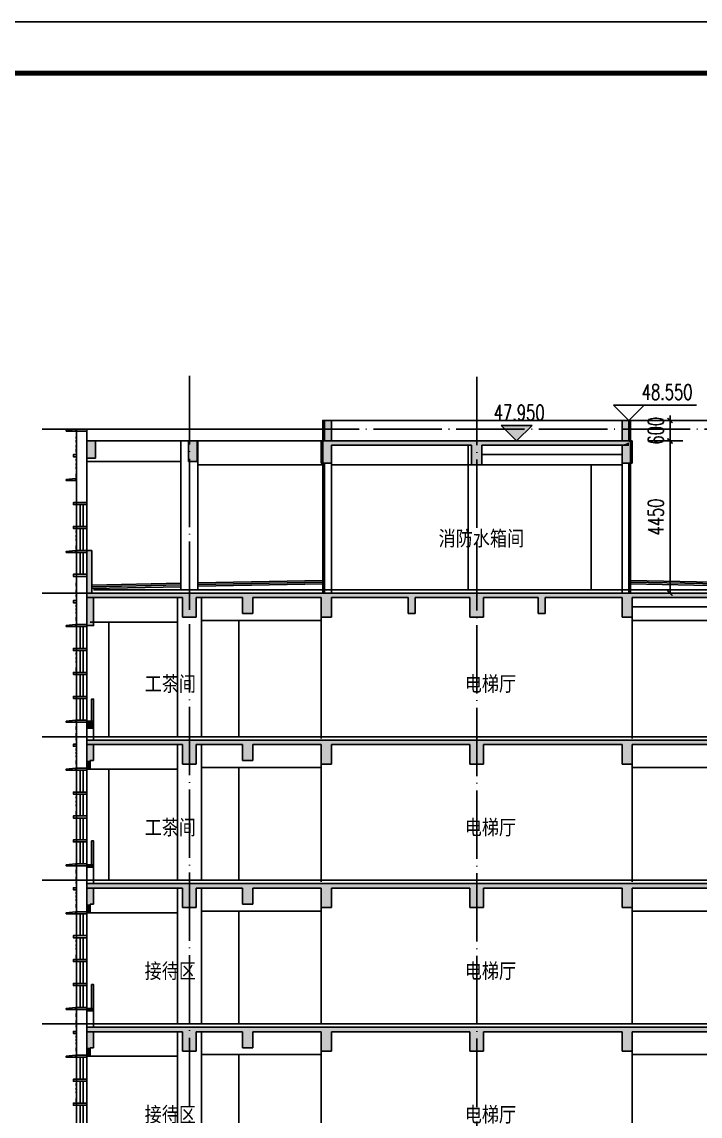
# Model space of a CAD drawing. Header units: millimetres. Extents: x 500457 to 783861, y -293369 to -162148.
# Drawn here: x 716080 to 735909, y -202151 to -170141 of the extents above; entities that cross this region are included whole.
import ezdxf

# ---------------------------------------------------------------- set-up
doc = ezdxf.new("R2010")
doc.units = ezdxf.units.MM
doc.header["$LTSCALE"] = 1000
doc.linetypes.add('DOTE', pattern=[2.42, 2, -0.2, 0.02, -0.2])
for name, color, linetype in [('A-DOOR-FIRE', 4, 'Continuous'), ('A-SECT-SURF', 6, 'Continuous'), ('A-看线', 115, 'Continuous'), ('DIM_ELEV', 3, 'Continuous'), ('DOTE', 1, 'DOTE'), ('E_WINDOW', 4, 'Continuous'), ('EVTR', 2, 'Continuous'), ('LY_MC_section A_A$0$A31----(18)', 140, 'Continuous'), ('PUB_DIM', 3, 'Continuous'), ('PUB_HATCH', 8, 'Continuous'), ('PUB_TEXT', 7, 'Continuous'), ('PUB_TITLE', 4, 'Continuous'), ('SURFACE', 6, 'Continuous'), ('WALL', 255, 'Continuous'), ('板洞', 6, 'Continuous')]:
    doc.layers.add(name, color=color, linetype=linetype)
doc.styles.add('_TCH_DIM', font='SIMPLEX', dxfattribs={"bigfont": 'GBCBIG'})
doc.styles.add('_TCH_DIM_T3', font='SIMPLEX', dxfattribs={"width": 0.705882, "bigfont": 'GBCBIG'})
doc.styles.add('TSSD_Norm', font='tssdeng.shx', dxfattribs={"bigfont": 'hztxt.shx'})
doc.dimstyles.new('_TCH_ARCH&&150', dxfattribs={"dimtxt": 446.25, "dimasz": 150, "dimexe": 375, "dimexo": 450, "dimgap": 189.375, "dimtad": 1, "dimdec": 0, "dimzin": 0, "dimdsep": 46, "dimtxsty": '_TCH_DIM_T3', "dimblk": 'ARCHTICK', "dimcen": 0.09, "dimclrt": 7, "dimazin": 2, "dimtfac": 1, "dimtdec": 0, "dimtix": 1, "dimtmove": 2, "dimatfit": 3, "dimfxl": 1, "dimtolj": 1, "dimtzin": 0, "dimarcsym": 0})

# ---------------------------------------------------------------- blocks, each defined once
blk = doc.blocks.new('A$C7aab0e27')
at = {"layer": 'LY_MC_section A_A$0$A31----(18)'}
for points in [[(-30, 0), (-30, -60), (-300, -60), (-300, -30)], [(-30, -60), (-30, 0), (0, 0), (0, -60)]]:
    blk.add_lwpolyline(points, close=True, dxfattribs=at)
blk = doc.blocks.new('A$C37e4a2ef')
at = {"layer": 'LY_MC_section A_A$0$A31----(18)'}
blk.add_lwpolyline([(0, 0), (300, 0), (300, -60), (0, -60)], close=True, dxfattribs=at)
at = {"layer": 'A-DOOR-FIRE'}
blk.add_blockref('A$C7aab0e27', (0, 0), dxfattribs=at)
blk = doc.blocks.new('A$C42b86bd6')
at = {"layer": 'LY_MC_section A_A$0$A31----(18)'}
for points in [[(90, 0), (0, 0), (0, -60), (90, -60)], [(90, 0), (390, 0), (390, -60), (90, -60)]]:
    blk.add_lwpolyline(points, close=True, dxfattribs=at)
blk = doc.blocks.new('A$C827e71c0')
at = {"layer": 'LY_MC_section A_A$0$A31----(18)'}
blk.add_lwpolyline([(0, 0), (-90, 0), (-90, -60), (0, -60)], close=True, dxfattribs=at)
blk = doc.blocks.new('A$C3da70275')
at = {"layer": 'PUB_HATCH'}
for points in [[(0, -80), (0, -550), (200, -550), (200, -80)], [(100, -550), (0, -550), (0, -800), (100, -800)], [(0, -3600), (200, -3600), (200, -3670), (0, -3670)]]:
    blk.add_hatch(color=256, dxfattribs=at).paths.add_polyline_path(points)
at = {"layer": 'EVTR'}
blk.add_lwpolyline([(200, -3600), (200, -2900), (140, -2900), (140, -3600)], dxfattribs=at)
at = {"layer": 'WALL', "color": 0}
for p, q in [((0, -80), (0, -550)), ((200, -80), (0, -80)), ((200, -80), (200, -550)), ((0, -550), (0, -800)), ((200, -550), (100, -550)), ((100, -550), (100, -800)), ((100, -800), (0, -800))]:
    blk.add_line(p, q, dxfattribs=at)
at = {"layer": 'WALL'}
for points in [[(0, -3600), (200, -3600), (200, -3670), (0, -3670)], [(0, -3670), (200, -3670), (200, -4150), (0, -4150)]]:
    blk.add_lwpolyline(points, close=True, dxfattribs=at)
blk = doc.blocks.new('$EWDLib$00001159')
for p, q in [((0, 0), (0, 1500)), ((84, 0), (84, 1500)), ((156, 0), (156, 1500)), ((240, 0), (240, 1500))]:
    blk.add_line(p, q)
blk = doc.blocks.new('A$Cbfcdd665')
at = {"layer": 'PUB_HATCH'}
for points in [[(600, -5000), (800, -5000), (800, -5820), (600, -5820)], [(600, -8620), (800, -8620), (800, -8820), (600, -8820)]]:
    blk.add_hatch(color=256, dxfattribs=at).paths.add_polyline_path(points)
at = {"layer": 'EVTR'}
blk.add_lwpolyline([(800, -8620), (800, -7970), (740, -7970), (740, -8620)], dxfattribs=at)
at = {"layer": 'LY_MC_section A_A$0$A31----(18)'}
for points in [[(300, -300), (290, -300), (290, -350), (300, -350)], [(300, -130), (600, -130), (600, -2220), (300, -2220)], [(300, -400), (290, -400), (290, -450), (300, -450)], [(300, -550), (290, -550), (290, -600), (300, -600)], [(300, -650), (290, -650), (290, -750), (300, -750)], [(300, -950), (290, -950), (290, -1000), (300, -1000)], [(300, -1080), (290, -1080), (290, -1130), (300, -1130)], [(300, -1180), (290, -1180), (290, -1230), (300, -1230)], [(300, -1380), (290, -1380), (290, -1480), (300, -1480)], [(300, -3050), (290, -3050), (290, -3100), (300, -3100)], [(300, -3180), (290, -3180), (290, -3230), (300, -3230)], [(300, -3280), (290, -3280), (290, -3330), (300, -3330)], [(300, -3480), (290, -3480), (290, -3580), (300, -3580)], [(300, -4380), (600, -4380), (600, -5790), (300, -5790)], [(300, -4570), (290, -4570), (290, -4670), (300, -4670)], [(300, -4770), (290, -4770), (290, -4870), (300, -4870)], [(300, -4920), (290, -4920), (290, -4970), (300, -4970)], [(300, -5220), (290, -5220), (290, -5270), (300, -5270)], [(300, -5320), (290, -5320), (290, -5370), (300, -5370)], [(300, -5420), (290, -5420), (290, -5470), (300, -5470)], [(300, -5570), (290, -5570), (290, -5670), (300, -5670)], [(300, -6620), (290, -6620), (290, -6670), (300, -6670)], [(300, -6750), (290, -6750), (290, -6800), (300, -6800)], [(300, -6850), (290, -6850), (290, -6900), (300, -6900)], [(300, -7050), (290, -7050), (290, -7150), (300, -7150)], [(300, -8770), (290, -8770), (290, -8870), (300, -8870)], [(300, -8650), (600, -8650), (600, -9990), (300, -9990)], [(300, -8970), (290, -8970), (290, -9070), (300, -9070)], [(300, -9120), (290, -9120), (290, -9170), (300, -9170)], [(300, -9420), (290, -9420), (290, -9470), (300, -9470)], [(300, -9520), (290, -9520), (290, -9570), (300, -9570)], [(300, -9620), (290, -9620), (290, -9670), (300, -9670)], [(300, -9770), (290, -9770), (290, -9870), (300, -9870)], [(300, -10820), (290, -10820), (290, -10870), (300, -10870)], [(300, -10950), (290, -10950), (290, -11000), (300, -11000)], [(300, -11050), (290, -11050), (290, -11100), (300, -11100)], [(300, -11250), (290, -11250), (290, -11350), (300, -11350)], [(300, -12970), (290, -12970), (290, -13070), (300, -13070)], [(300, -12850), (600, -12850), (600, -14190), (300, -14190)], [(300, -13170), (290, -13170), (290, -13270), (300, -13270)], [(300, -13320), (290, -13320), (290, -13370), (300, -13370)], [(300, -13620), (290, -13620), (290, -13670), (300, -13670)], [(300, -13720), (290, -13720), (290, -13770), (300, -13770)], [(300, -13820), (290, -13820), (290, -13870), (300, -13870)], [(300, -13970), (290, -13970), (290, -14070), (300, -14070)], [(300, -15020), (290, -15020), (290, -15070), (300, -15070)], [(300, -15150), (290, -15150), (290, -15200), (300, -15200)], [(300, -15250), (290, -15250), (290, -15300), (300, -15300)], [(300, -15450), (290, -15450), (290, -15550), (300, -15550)], [(300, -17170), (290, -17170), (290, -17270), (300, -17270)], [(300, -17050), (600, -17050), (600, -18390), (300, -18390)], [(300, -17370), (290, -17370), (290, -17470), (300, -17470)], [(300, -17520), (290, -17520), (290, -17570), (300, -17570)], [(300, -17820), (290, -17820), (290, -17870), (300, -17870)], [(300, -17920), (290, -17920), (290, -17970), (300, -17970)], [(300, -18020), (290, -18020), (290, -18070), (300, -18070)], [(300, -18170), (290, -18170), (290, -18270), (300, -18270)], [(300, -19220), (290, -19220), (290, -19270), (300, -19270)], [(300, -19350), (290, -19350), (290, -19400), (300, -19400)], [(300, -19450), (290, -19450), (290, -19500), (300, -19500)], [(300, -19650), (290, -19650), (290, -19750), (300, -19750)]]:
    blk.add_lwpolyline(points, close=True, dxfattribs=at)
at = {"layer": 'WALL'}
for points in [[(600, -5000), (800, -5000), (800, -5820), (600, -5820)], [(600, -8620), (800, -8620), (800, -8820), (600, -8820)], [(600, -8820), (800, -8820), (800, -9170), (600, -9170)]]:
    blk.add_lwpolyline(points, close=True, dxfattribs=at)
at = {"layer": 'A-DOOR-FIRE'}
for name, p in [('A$C37e4a2ef', (300, -70)), ('A$C827e71c0', (300, -820)), ('A$C7aab0e27', (300, -1520)), ('A$C42b86bd6', (210, -2220)), ('A$C42b86bd6', (210, -2920)), ('A$C37e4a2ef', (300, -3620)), ('A$C42b86bd6', (210, -4320)), ('A$C827e71c0', (300, -5090)), ('A$C37e4a2ef', (300, -5790)), ('A$C42b86bd6', (210, -6490)), ('A$C37e4a2ef', (300, -8590)), ('A$C37e4a2ef', (300, -8590)), ('A$C827e71c0', (300, -9290)), ('A$C37e4a2ef', (300, -9990)), ('A$C42b86bd6', (210, -10690)), ('A$C37e4a2ef', (300, -12790)), ('A$C37e4a2ef', (300, -12790)), ('A$C827e71c0', (300, -13490)), ('A$C37e4a2ef', (300, -14190)), ('A$C42b86bd6', (210, -14890)), ('A$C37e4a2ef', (300, -16990)), ('A$C37e4a2ef', (300, -16990)), ('A$C827e71c0', (300, -17690)), ('A$C37e4a2ef', (300, -18390)), ('A$C42b86bd6', (210, -19090))]:
    blk.add_blockref(name, p, dxfattribs=at)
at = {"layer": 'LY_MC_section A_A$0$A31----(18)', "rotation": 179.9999999999997}
for p, xscale, yscale in [((600, -2280), 1.250000040576333, 0.4266666391131008), ((600, -2980), 1.249999285617863, 0.426666032181898), ((600, -3680), 1.249999285617863, 0.426666032181898), ((600, -5850), 1.250000040576333, 0.4266666391131008), ((600, -6550), 1.250000040576333, 0.4266666391131008), ((600, -7250), 1.250000040576333, 0.4266666391131008), ((600, -7950), 1.250000040576333, 0.4266666391131008), ((600, -10050), 1.250000040576333, 0.4266666391131008), ((600, -10750), 1.250000040576333, 0.4266666391131008), ((600, -11450), 1.250000040576333, 0.4266666391131008), ((600, -12150), 1.250000040576333, 0.4266666391131008), ((600, -14250), 1.250000040576333, 0.4266666391131008), ((600, -14950), 1.250000040576333, 0.4266666391131008), ((600, -15650), 1.250000040576333, 0.4266666391131008), ((600, -16350), 1.250000040576333, 0.4266666391131008), ((600, -18450), 1.250000040576333, 0.4266666391131008), ((600, -19150), 1.250000040576333, 0.4266666391131008), ((600, -19850), 1.250000040576333, 0.4266666391131008)]:
    blk.add_blockref('$EWDLib$00001159', p, dxfattribs=dict(at, xscale=xscale, yscale=yscale))
at = {"layer": 'LY_MC_section A_A$0$A31----(18)'}
for p in [(210, -7190), (210, -7890), (210, -11390), (210, -12090), (210, -15590), (210, -16290), (210, -19790)]:
    blk.add_blockref('A$C42b86bd6', p, dxfattribs=at)
at = {"layer": '板洞'}
for p in [(600, -9220), (600, -13420), (600, -17620)]:
    blk.add_blockref('A$C3da70275', p, dxfattribs=at)
blk = doc.blocks.new('A$Cea3862ed')
at = {"layer": 'PUB_HATCH'}
for points in [[(-300, -230), (2500, -230), (2700, -187), (2700, -100), (-300, -100)], [(2700, -187), (2500, -230), (2500, -800), (2900, -800), (2900, -230)], [(2700, -187), (2900, -230), (4250, -230), (4400, -187), (4400, -100), (2700, -100)], [(4400, -187), (4250, -230), (4250, -700), (4550, -700), (4550, -230)], [(4400, -187), (4550, -230), (6550, -230), (6700, -187), (6700, -100), (4400, -100)], [(6700, -187), (6550, -230), (6550, -800), (6850, -800), (6850, -230)], [(6700, -187), (6850, -230), (9100, -230), (9200, -187), (9200, -100), (6700, -100)], [(9200, -187), (9100, -230), (9100, -700), (9300, -700), (9300, -230)], [(9200, -187), (9300, -230), (10900, -230), (11100, -187), (11100, -100), (9200, -100)], [(11100, -187), (10900, -230), (10900, -800), (11300, -800), (11300, -230)], [(11100, -187), (11300, -230), (12900, -230), (13000, -187), (13000, -100), (11100, -100)], [(13000, -187), (12900, -230), (12900, -700), (13100, -700), (13100, -230)], [(13000, -187), (13100, -230), (15350, -230), (15500, -187), (15500, -100), (13000, -100)], [(15500, -187), (15350, -230), (15350, -800), (15650, -800), (15650, -230)], [(15500, -187), (15650, -230), (18025, -230), (18192, -187), (18275, -100), (15500, -100)], [(18192, -187), (18025, -230), (18025, -700), (18275, -700), (18275, -230)], [(18192, -187), (18275, -230), (19300, -230), (19500, -187), (19500, -100), (18275, -100)], [(19500, -187), (19300, -230), (19300, -800), (19700, -800), (19700, -230)], [(19500, -187), (19700, -230), (22500, -230), (22500, -100), (19500, -100)]]:
    blk.add_hatch(color=256, dxfattribs=at).paths.add_polyline_path(points)
at = {"layer": 'A-SECT-SURF'}
blk.add_line((22300, 0), (-100, 0), dxfattribs=at)
at = {"layer": 'A-看线'}
for p, q in [((2350, -4300), (2350, -230)), ((3050, -230), (3050, -4300)), ((19150, -4300), (19150, -230)), ((19850, -230), (19850, -4300)), ((15650, -500), (18025, -500)), ((18275, -500), (19150, -500)), ((15650, -900), (19150, -900))]:
    blk.add_line(p, q, dxfattribs=at)
for points in [[(-200, -950), (2350, -950)], [(349, -950), (349, -4300)], [(3050, -900), (6550, -900)], [(4150, -900), (4150, -4300)], [(6550, -800), (6550, -4350)], [(15650, -800), (15650, -4350)], [(19850, -950), (22400, -950)]]:
    blk.add_lwpolyline(points, dxfattribs=at)
at = {"layer": 'WALL'}
for p, q in [((-300, -100), (2700, -100)), ((-300, -100), (-300, -230)), ((-300, -230), (2500, -230)), ((2500, -230), (2500, -800)), ((2700, -100), (4400, -100)), ((2900, -230), (2900, -800)), ((2900, -230), (4250, -230)), ((4250, -230), (4250, -700)), ((4400, -100), (6700, -100)), ((4550, -230), (4550, -700)), ((4550, -230), (6550, -230)), ((6550, -230), (6550, -800)), ((6700, -100), (9200, -100)), ((6850, -230), (6850, -800)), ((6850, -230), (9100, -230)), ((9100, -230), (9100, -700)), ((9200, -100), (11100, -100)), ((9300, -230), (9300, -700)), ((9300, -230), (10900, -230)), ((10900, -230), (10900, -800)), ((11100, -100), (13000, -100)), ((11300, -230), (11300, -800)), ((11300, -230), (12900, -230)), ((12900, -230), (12900, -700)), ((13000, -100), (15500, -100)), ((13100, -230), (13100, -700)), ((13100, -230), (15350, -230)), ((15350, -230), (15350, -800)), ((15500, -100), (18275, -100)), ((15650, -230), (15650, -800)), ((15650, -230), (18025, -230)), ((18025, -230), (18025, -700)), ((18275, -100), (19500, -100)), ((18275, -230), (18275, -700)), ((18275, -230), (19300, -230)), ((19300, -230), (19300, -800)), ((19500, -100), (22500, -100)), ((19700, -230), (19700, -800)), ((19700, -230), (22500, -230)), ((22500, -100), (22500, -230)), ((2900, -800), (2500, -800)), ((4550, -700), (4250, -700)), ((6850, -800), (6550, -800)), ((9300, -700), (9100, -700)), ((11300, -800), (10900, -800)), ((13100, -700), (12900, -700)), ((15650, -800), (15350, -800)), ((18275, -700), (18025, -700)), ((19700, -800), (19300, -800))]:
    blk.add_line(p, q, dxfattribs=at)
at = {"layer": 'WALL', "color": 0}
blk.add_lwpolyline([(18050, -4300), (18250, -4300), (18250, -4400), (18050, -4400)], close=True, dxfattribs=at)
at = {"layer": 'E_WINDOW', "xscale": 0.8333333408464872, "yscale": 2.399997579458541, "rotation": 179.9999999999997}
blk.add_blockref('$EWDLib$00001159', (18250, -700), dxfattribs=at)
blk = doc.blocks.new('A$Cee851c36')
at = {"layer": 'PUB_HATCH'}
for points in [[(-200, -230), (2600, -230), (2800, -187), (2800, -100), (-200, -100)], [(2800, -187), (2600, -230), (2600, -800), (3000, -800), (3000, -230)], [(2800, -187), (3000, -230), (4350, -230), (4500, -187), (4500, -100), (2800, -100)], [(4500, -187), (4350, -230), (4350, -700), (4650, -700), (4650, -230)], [(4500, -187), (4650, -230), (6650, -230), (6800, -187), (6800, -100), (4500, -100)], [(6800, -187), (6650, -230), (6650, -800), (6950, -800), (6950, -230)], [(6800, -187), (6950, -230), (11000, -230), (11200, -187), (11200, -100), (6800, -100)], [(11200, -187), (11000, -230), (11000, -800), (11400, -800), (11400, -230)], [(11200, -187), (11400, -230), (15450, -230), (15600, -187), (15600, -100), (11200, -100)], [(15600, -187), (15450, -230), (15450, -800), (15750, -800), (15750, -230)], [(15600, -187), (15750, -230), (18125, -230), (18292, -187), (18375, -100), (15600, -100)], [(18292, -187), (18125, -230), (18125, -700), (18375, -700), (18375, -230)], [(18292, -187), (18375, -230), (19400, -230), (19600, -187), (19600, -100), (18375, -100)], [(19600, -187), (19400, -230), (19400, -800), (19800, -800), (19800, -230)], [(19600, -187), (19800, -230), (22600, -230), (22600, -100), (19600, -100)]]:
    blk.add_hatch(color=256, dxfattribs=at).paths.add_polyline_path(points)
at = {"layer": 'A-SECT-SURF'}
blk.add_line((22400, 0), (0, 0), dxfattribs=at)
at = {"layer": 'A-看线'}
for p, q in [((2450, -4200), (2450, -230)), ((3150, -230), (3150, -4200)), ((19250, -4200), (19250, -230)), ((19950, -230), (19950, -4200)), ((15750, -900), (19250, -900))]:
    blk.add_line(p, q, dxfattribs=at)
for points in [[(-100, -950), (2450, -950)], [(3150, -900), (6650, -900)], [(4250, -900), (4250, -4200)], [(6650, -750), (6650, -4200)], [(15750, -750), (15750, -4200)], [(18150, -900), (18150, -4200)], [(19950, -950), (22500, -950)]]:
    blk.add_lwpolyline(points, dxfattribs=at)
at = {"layer": 'WALL'}
for p, q in [((-200, -100), (2800, -100)), ((-200, -100), (-200, -230)), ((-200, -230), (2600, -230)), ((2600, -230), (2600, -800)), ((2800, -100), (4500, -100)), ((3000, -230), (3000, -800)), ((3000, -230), (4350, -230)), ((4350, -230), (4350, -700)), ((4500, -100), (6800, -100)), ((4650, -230), (4650, -700)), ((4650, -230), (6650, -230)), ((6650, -230), (6650, -800)), ((6800, -100), (11200, -100)), ((6950, -230), (6950, -800)), ((6950, -230), (11000, -230)), ((11000, -230), (11000, -800)), ((11200, -100), (15600, -100)), ((11400, -230), (11400, -800)), ((11400, -230), (15450, -230)), ((15450, -230), (15450, -800)), ((15600, -100), (18375, -100)), ((15750, -230), (15750, -800)), ((15750, -230), (18125, -230)), ((18125, -230), (18125, -700)), ((18375, -100), (19600, -100)), ((18375, -230), (18375, -700)), ((18375, -230), (19400, -230)), ((19400, -230), (19400, -800)), ((19600, -100), (22600, -100)), ((19800, -230), (19800, -800)), ((19800, -230), (22600, -230)), ((22600, -100), (22600, -230)), ((3000, -800), (2600, -800)), ((4650, -700), (4350, -700)), ((6950, -800), (6650, -800)), ((11400, -800), (11000, -800)), ((15750, -800), (15450, -800)), ((18375, -700), (18125, -700)), ((19800, -800), (19400, -800))]:
    blk.add_line(p, q, dxfattribs=at)
at = {"layer": 'PUB_TEXT', "style": 'TSSD_Norm'}
for s, p in [('接待区', (1492, -2920)), ('电梯厅', (10850, -2920)), ('接待区', (19250, -2920))]:
    blk.add_text(s, height=500, dxfattribs=at).set_placement(p)
blk = doc.blocks.new('A$C491a6cfb')
at = {"layer": 'PUB_HATCH'}
for points in [[(-200, -230), (2600, -230), (2800, -187), (2800, -100), (-200, -100)], [(2800, -187), (2600, -230), (2600, -800), (3000, -800), (3000, -230)], [(2800, -187), (3000, -230), (4350, -230), (4500, -187), (4500, -100), (2800, -100)], [(4500, -187), (4350, -230), (4350, -700), (4650, -700), (4650, -230)], [(4500, -187), (4650, -230), (6650, -230), (6800, -187), (6800, -100), (4500, -100)], [(6800, -187), (6650, -230), (6650, -800), (6950, -800), (6950, -230)], [(6800, -187), (6950, -230), (11000, -230), (11200, -187), (11200, -100), (6800, -100)], [(11200, -187), (11000, -230), (11000, -800), (11400, -800), (11400, -230)], [(11200, -187), (11400, -230), (15450, -230), (15600, -187), (15600, -100), (11200, -100)], [(15600, -187), (15450, -230), (15450, -800), (15750, -800), (15750, -230)], [(15600, -187), (15750, -230), (18125, -230), (18292, -187), (18375, -100), (15600, -100)], [(18292, -187), (18125, -230), (18125, -700), (18375, -700), (18375, -230)], [(18292, -187), (18375, -230), (19400, -230), (19600, -187), (19600, -100), (18375, -100)], [(19600, -187), (19400, -230), (19400, -800), (19800, -800), (19800, -230)], [(19600, -187), (19800, -230), (22600, -230), (22600, -100), (19600, -100)]]:
    blk.add_hatch(color=256, dxfattribs=at).paths.add_polyline_path(points)
at = {"layer": 'A-SECT-SURF'}
blk.add_line((22400, 0), (0, 0), dxfattribs=at)
at = {"layer": 'A-看线'}
for p, q in [((2450, -4200), (2450, -230)), ((3150, -230), (3150, -4200)), ((19250, -4200), (19250, -230)), ((19950, -230), (19950, -4200)), ((15750, -900), (18150, -900)), ((18350, -900), (19250, -900))]:
    blk.add_line(p, q, dxfattribs=at)
for points in [[(-100, -950), (2450, -950)], [(449, -950), (449, -4200)], [(3150, -900), (6650, -900)], [(4250, -900), (4250, -4200)], [(6650, -750), (6650, -4200)], [(6650, -800), (6650, -4250)], [(15750, -750), (15750, -4200)], [(15750, -800), (15750, -4250)], [(19950, -950), (22500, -950)]]:
    blk.add_lwpolyline(points, dxfattribs=at)
at = {"layer": 'WALL'}
for p, q in [((-200, -100), (2800, -100)), ((-200, -100), (-200, -230)), ((-200, -230), (2600, -230)), ((2600, -230), (2600, -800)), ((2800, -100), (4500, -100)), ((3000, -230), (3000, -800)), ((3000, -230), (4350, -230)), ((4350, -230), (4350, -700)), ((4500, -100), (6800, -100)), ((4650, -230), (4650, -700)), ((4650, -230), (6650, -230)), ((6650, -230), (6650, -800)), ((6800, -100), (11200, -100)), ((6950, -230), (6950, -800)), ((6950, -230), (11000, -230)), ((11000, -230), (11000, -800)), ((11200, -100), (15600, -100)), ((11400, -230), (11400, -800)), ((11400, -230), (15450, -230)), ((15450, -230), (15450, -800)), ((15600, -100), (18375, -100)), ((15750, -230), (15750, -800)), ((15750, -230), (18125, -230)), ((18125, -230), (18125, -700)), ((18375, -100), (19600, -100)), ((18375, -230), (18375, -700)), ((18375, -230), (19400, -230)), ((19400, -230), (19400, -800)), ((19600, -100), (22600, -100)), ((19800, -230), (19800, -800)), ((19800, -230), (22600, -230)), ((22600, -100), (22600, -230)), ((3000, -800), (2600, -800)), ((4650, -700), (4350, -700)), ((6950, -800), (6650, -800)), ((11400, -800), (11000, -800)), ((15750, -800), (15450, -800)), ((18375, -700), (18125, -700)), ((19800, -800), (19400, -800))]:
    blk.add_line(p, q, dxfattribs=at)
at = {"layer": 'E_WINDOW', "xscale": 0.8333333408411515, "yscale": 2.333333320217035, "rotation": 179.9999999999997}
blk.add_blockref('$EWDLib$00001159', (18350, -700), dxfattribs=at)
at = {"layer": 'PUB_TEXT', "style": 'TSSD_Norm'}
for s, p in [('工茶间', (1492, -2920)), ('电梯厅', (10850, -2920)), ('会议室', (19250, -2920))]:
    blk.add_text(s, height=500, dxfattribs=at).set_placement(p)
blk = doc.blocks.new('_ArchTick')
at = {"color": 0, "linetype": 'ByBlock', "const_width": 0.3}
blk.add_lwpolyline([(-0.5, -0.5), (0.5, 0.5)], dxfattribs=at)
blk = doc.blocks.new('*D150')
at = {"layer": 'Defpoints', "color": 0, "transparency": 16777216}
for p in [(733927, -181801), (735029, -181801), (733927, -182401)]:
    blk.add_point(p, dxfattribs=at)
at = {"layer": 'PUB_DIM', "color": 0, "lineweight": -2, "transparency": 16777216}
for p, q in [((734377, -181801), (735404, -181801)), ((735029, -181801), (735029, -181651)), ((735029, -182401), (735029, -181801)), ((734377, -182401), (735404, -182401)), ((735029, -182401), (735029, -182551))]:
    blk.add_line(p, q, dxfattribs=at)
at = {"layer": 'PUB_DIM', "color": 0, "lineweight": -2, "transparency": 16777216, "xscale": 150, "yscale": 150, "zscale": 150}
for p, rotation in [((735029, -181801), 270), ((735029, -182401), 90)]:
    blk.add_blockref('_ArchTick', p, dxfattribs=dict(at, rotation=rotation))
at = {"layer": 'PUB_DIM', "color": 7, "transparency": 16777216, "insert": (734616, -182101), "char_height": 446.2, "attachment_point": 5, "rotation": 90, "style": '_TCH_DIM_T3'}
blk.add_mtext('\\A1;600', dxfattribs=at)
blk = doc.blocks.new('*D151')
at = {"layer": 'Defpoints', "color": 0, "transparency": 16777216}
for p in [(733927, -182401), (735029, -182401), (733927, -186851)]:
    blk.add_point(p, dxfattribs=at)
at = {"layer": 'PUB_DIM', "color": 0, "lineweight": -2, "transparency": 16777216}
for p, q in [((734377, -182401), (735404, -182401)), ((735029, -186851), (735029, -182401)), ((734377, -186851), (735404, -186851))]:
    blk.add_line(p, q, dxfattribs=at)
at = {"layer": 'PUB_DIM', "color": 0, "lineweight": -2, "transparency": 16777216, "xscale": 150, "yscale": 150, "zscale": 150}
for p, rotation in [((735029, -182401), 90), ((735029, -186851), 270)]:
    blk.add_blockref('_ArchTick', p, dxfattribs=dict(at, rotation=rotation))
at = {"layer": 'PUB_DIM', "color": 7, "transparency": 16777216, "insert": (734616, -184626), "char_height": 446.2, "attachment_point": 5, "rotation": 90, "style": '_TCH_DIM_T3'}
blk.add_mtext('\\A1;4450', dxfattribs=at)

msp = doc.modelspace()

# ---------------------------------------------------------------- hatches: boundary and pattern name
at = {"layer": 'DIM_ELEV'}
msp.add_hatch(color=256, dxfattribs=at).paths.add_polyline_path([(730545, -182400.7), (730095, -181950.7), (730995, -181950.7)])
at = {"layer": 'PUB_HATCH'}
for points in [[(724927.1, -181800.7), (724927.1, -182400.7), (725127.1, -182400.7), (725127.1, -181800.7)], [(733627.1, -181800.7), (733627.1, -182400.7), (733827.1, -182400.7), (733827.1, -181800.7)], [(717977.1, -182400.7), (717977.1, -182900.7), (718227.1, -182900.7), (718227.1, -182400.7)], [(720952.1, -182400.7), (720952.1, -183000.7), (721202.1, -183000.7), (721202.1, -182400.7)], [(724827.1, -182400.7), (725127.1, -182520.7), (729227.1, -182520.7), (729427.1, -182480.7), (729527.1, -182400.7)], [(725127.1, -182520.7), (724827.1, -182400.7), (724827.1, -183050.7), (725127.1, -183050.7)], [(729427.1, -182480.7), (729527.1, -182520.7), (733827.1, -182520.7), (733827.1, -182400.7), (729527.1, -182400.7)], [(733927.1, -182400.7), (733627.1, -182520.7), (733627.1, -183050.7), (733927.1, -183050.7)], [(733827.1, -182400.7), (733827.1, -182520.7), (733627.1, -182520.7), (733927.1, -182400.7)], [(729427.1, -182480.7), (729227.1, -182520.7), (729227.1, -183100.7), (729527.1, -183100.7), (729527.1, -182520.7)], [(717977.1, -185600.7), (717977.1, -186850.7), (718127.1, -186850.7), (718127.1, -185600.7)]]:
    msp.add_hatch(color=256, dxfattribs=at).paths.add_polyline_path(points)

# ---------------------------------------------------------------- linework, layer by layer
at = {"layer": 'A-看线'}
for p, q in [((729527.1, -182800.7), (733627.1, -182800.7)), ((725127.1, -183100.7), (733627.1, -183100.7))]:
    msp.add_line(p, q, dxfattribs=at)
for points in [[(717977.1, -182050.7), (724877.1, -182050.7), (724877.1, -181801.2), (733877.1, -181801.2), (737577.1, -181801.2), (737577.1, -182050.7), (740777.1, -182050.7)], [(717977.1, -182400.7), (724877.1, -182400.7)], [(720727.1, -182400.7), (720727.1, -186750.7)], [(721227.1, -182400.7), (721227.1, -186750.7)], [(729127.1, -182520.7), (729127.1, -186750.7)], [(717977.1, -183000.7), (720727.1, -183000.7)], [(725127.1, -183020.7), (725127.1, -186800.7)], [(733627.1, -183050.7), (733627.1, -186800.7)], [(721227.1, -183100.7), (724877.1, -183100.7)], [(732727.4, -183100.7), (732727.4, -186750.7)]]:
    msp.add_lwpolyline(points, dxfattribs=at)
at = {"layer": 'DIM_ELEV'}
for p, q in [((733827.1, -181800.7), (733377.1, -181350.7)), ((733377.1, -181350.7), (735807.1, -181350.7)), ((733827.1, -181800.7), (734277.1, -181350.7)), ((732777.1, -181800.7), (734277.1, -181800.7)), ((730545, -182400.7), (730095, -181950.7)), ((730095, -181950.7), (730995, -181950.7)), ((730545, -182400.7), (730995, -181950.7))]:
    msp.add_line(p, q, dxfattribs=at)
at = {"layer": 'DOTE'}
for p, q in [((720977.1, -180499.6), (720977.1, -239302.1)), ((729377.1, -180524.6), (729377.1, -239302.1)), ((716677.1, -182050.7), (742167.1, -182050.7)), ((716677.1, -186850.7), (742167.1, -186850.7)), ((716677.1, -191050.7), (742167.1, -191050.7)), ((716677.1, -195250.7), (742167.1, -195250.7)), ((716677.1, -199450.7), (742167.1, -199450.7))]:
    msp.add_line(p, q, dxfattribs=at)
at = {"layer": 'PUB_TITLE'}
msp.add_lwpolyline([(657892, -259240.7), (783860.9, -259240.7), (783860.9, -170140.7), (657892, -170140.7)], close=True, dxfattribs=at)
at = {"layer": 'PUB_TITLE', "const_width": 150}
msp.add_lwpolyline([(661642, -257740.7), (782360.9, -257740.7), (782360.9, -171640.7), (661642, -171640.7)], close=True, dxfattribs=at)
at = {"layer": 'SURFACE'}
for points in [[(724927.1, -181800.7), (724877.1, -181800.7), (724877.1, -186850.7)], [(733827.1, -181800.7), (733877.1, -181800.7), (733877.1, -186850.7)]]:
    msp.add_lwpolyline(points, dxfattribs=at)
at = {"layer": 'WALL'}
for p, q in [((724927.1, -181800.7), (724927.1, -182400.7)), ((725127.1, -181800.7), (724927.1, -181800.7)), ((725127.1, -181800.7), (725127.1, -182400.7)), ((733627.1, -181800.7), (733627.1, -182400.7)), ((733827.1, -181800.7), (733627.1, -181800.7)), ((733827.1, -181800.7), (733827.1, -182400.7)), ((717977.1, -182400.7), (717977.1, -182900.7)), ((718227.1, -182400.7), (717977.1, -182400.7)), ((718227.1, -182400.7), (718227.1, -182900.7)), ((720952.1, -182400.7), (720952.1, -183000.7)), ((721202.1, -182400.7), (720952.1, -182400.7)), ((721202.1, -182400.7), (721202.1, -183000.7)), ((724827.1, -182400.7), (729527.1, -182400.7)), ((724827.1, -182400.7), (724827.1, -183050.7)), ((729527.1, -182400.7), (733827.1, -182400.7)), ((733827.1, -182400.7), (733927.1, -182400.7)), ((733927.1, -182400.7), (733927.1, -183050.7)), ((725127.1, -182520.7), (729227.1, -182520.7)), ((725127.1, -182520.7), (725127.1, -183050.7)), ((729227.1, -182520.7), (729227.1, -183100.7)), ((729527.1, -182520.7), (729527.1, -183100.7)), ((729527.1, -182520.7), (733827.1, -182520.7)), ((733627.1, -182520.7), (733627.1, -183050.7)), ((733827.1, -182520.7), (733627.1, -182520.7)), ((718227.1, -182900.7), (717977.1, -182900.7)), ((721202.1, -183000.7), (720952.1, -183000.7)), ((725127.1, -183050.7), (724827.1, -183050.7)), ((724927.1, -183050.7), (724927.1, -186850.7)), ((725127.1, -183050.7), (725127.1, -186850.7)), ((733927.1, -183050.7), (733627.1, -183050.7)), ((733627.1, -183050.7), (733627.1, -186850.7)), ((733827.1, -183050.7), (733627.1, -183050.7)), ((733827.1, -183050.7), (733827.1, -186850.7)), ((729527.1, -183100.7), (729227.1, -183100.7)), ((717977.1, -185600.7), (717977.1, -186850.7)), ((718127.1, -185600.7), (717977.1, -185600.7)), ((718127.1, -185600.7), (718127.1, -186850.7)), ((718127.1, -186850.7), (717977.1, -186850.7)), ((725127.1, -186850.7), (724927.1, -186850.7)), ((733827.1, -186850.7), (733627.1, -186850.7))]:
    msp.add_line(p, q, dxfattribs=at)
at = {"layer": '板洞'}
for points in [[(724927.1, -181801.2), (724877.1, -181801.2), (724877.1, -186750.7)], [(733827.1, -181801.2), (733877.1, -181801.2), (733877.1, -186750.7)], [(718127.1, -186614.7), (720727.1, -186562.7)], [(718127.1, -186664.7), (720727.1, -186612.7)], [(721227.1, -186552.7), (724877.1, -186479.7)], [(721227.1, -186602.7), (724877.1, -186529.7)], [(721227.1, -186652.7), (724877.1, -186579.7)], [(733877.1, -186479.7), (740627.2, -186614.7)], [(733877.1, -186529.7), (737577.1, -186603.7)], [(733877.1, -186579.7), (737577.1, -186653.7)], [(718127.1, -186714.7), (720727.1, -186662.7)]]:
    msp.add_lwpolyline(points, dxfattribs=at)

# ---------------------------------------------------------------- block references
at = {"layer": 'LY_MC_section A_A$0$A31----(18)'}
msp.add_blockref('A$Cbfcdd665', (717377.1, -181980.7), dxfattribs=at)
at = {"layer": 'WALL', "color": 0}
for name, p in [('A$C491a6cfb', (718177.1, -191050.7)), ('A$Cee851c36', (718177.1, -195250.7)), ('A$Cee851c36', (718177.1, -199450.7))]:
    msp.add_blockref(name, p, dxfattribs=at)
at = {"layer": '板洞'}
msp.add_blockref('A$Cea3862ed', (718277.1, -186750.7), dxfattribs=at)

# ---------------------------------------------------------------- texts
at = {"layer": 'PUB_TEXT', "style": '_TCH_DIM', "width": 0.705882}
for s, p in [('48.550', (734202.1, -181193.2)), ('47.950', (729876, -181793.2))]:
    msp.add_text(s, height=446.25, dxfattribs=at).set_placement(p)
at = {"layer": 'PUB_TEXT', "style": 'TSSD_Norm'}
for s, p in [('消防水箱间', (728263.4, -185517.5)), ('工茶间', (719669.5, -189771)), ('电梯厅', (729027.1, -189771))]:
    msp.add_text(s, height=500, dxfattribs=at).set_placement(p)

# ---------------------------------------------------------------- dimensions: what is measured, and where the dimension line sits
at = {"layer": 'PUB_DIM'}
for p1, p2, picture, middle in [((733927.1, -182400.7), (733927.1, -181800.7), '*D150', (734616.3, -182100.7)), ((733927.1, -186850.7), (733927.1, -182400.7), '*D151', (734616.3, -184625.7))]:
    dim = msp.add_aligned_dim(p1=p1, p2=p2, distance=-1101.6, dimstyle='_TCH_ARCH&&150', dxfattribs=at)
    dim.commit()
    dim.dimension.update_dxf_attribs({"geometry": picture, "text_midpoint": middle})

doc.saveas('drawing.dxf')
